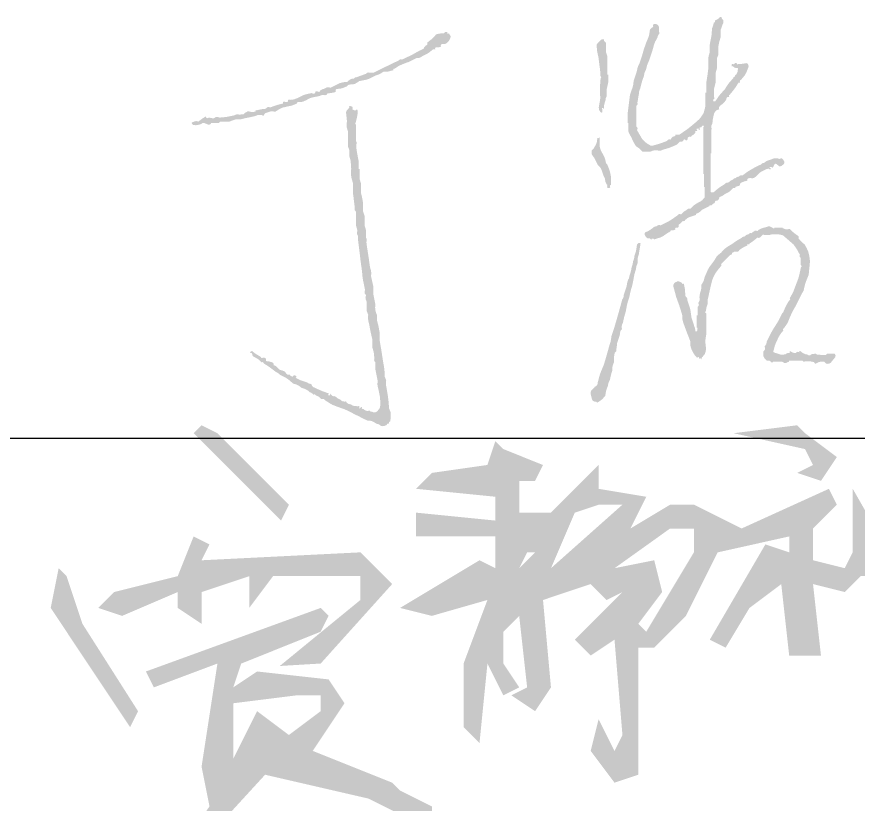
# Model space of a CAD drawing. Extents: x 4579863 to 4663963, y -547270 to -273670.
# Drawn here: x 4584153 to 4585425, y -299929 to -298739 of the extents above; entities that cross this region are included whole.
import ezdxf

# ---------------------------------------------------------------- set-up
doc = ezdxf.new("R2010")
doc.units = 0
doc.header["$LTSCALE"] = 1000
doc.header["$MEASUREMENT"] = 0
doc.layers.get('0').update_dxf_attribs({"linetype": 'CONTINUOUS'})

msp = doc.modelspace()

# ---------------------------------------------------------------- hatches: boundary and pattern name
h = msp.add_hatch(color=256)
h.dxf.hatch_style = 1
h.paths.add_polyline_path([(4584635.4, -298852.4), (4584635, -298850.6), (4584635.3, -298849.4), (4584636.5, -298848), (4584642.7, -298847.3), (4584645.9, -298846.5), (4584651.7, -298844.2), (4584654.2, -298842), (4584656, -298841.2), (4584659.3, -298841), (4584662.8, -298840.6), (4584664.6, -298840), (4584667.5, -298838.2), (4584668.8, -298837.6), (4584669.4, -298837.2), (4584670.2, -298836.1), (4584681.1, -298834), (4584686.5, -298832.2), (4584696.4, -298827.3), (4584701, -298825.7), (4584703.2, -298824.6), (4584707.3, -298821.9), (4584710.7, -298821.7), (4584712.5, -298821.6), (4584716, -298821.4), (4584718.5, -298820.4), (4584719.8, -298820.1), (4584722.5, -298819.7), (4584722.3, -298818.3), (4584723.3, -298817.1), (4584724.7, -298817), (4584729.6, -298813.7), (4584732.3, -298812.3), (4584737.8, -298809.9), (4584740.8, -298808.7), (4584742.3, -298808.2), (4584745.4, -298807.2), (4584750.2, -298804.8), (4584752.6, -298803.6), (4584757.4, -298801.2), (4584761, -298801), (4584763, -298800.4), (4584766.1, -298798.5), (4584773, -298795), (4584776.3, -298792.9), (4584782.4, -298788.1), (4584783.7, -298788.1), (4584784.4, -298788.1), (4584785.7, -298788.1), (4584785.5, -298786.8), (4584785.8, -298785.9), (4584786.8, -298784.9), (4584789.9, -298785), (4584791.5, -298784.8), (4584794.4, -298783.8), (4584794, -298781.8), (4584795.7, -298779.9), (4584797.7, -298780), (4584800.7, -298779.8), (4584802.4, -298779.1), (4584804.7, -298777.2), (4584806.6, -298774.9), (4584807.4, -298773.5), (4584808.6, -298770.7), (4584809, -298768.8), (4584808.7, -298767.4), (4584807.5, -298765.8), (4584806.8, -298764.5), (4584805.6, -298764), (4584804.2, -298764.2), (4584804.2, -298763.3), (4584804.2, -298762.9), (4584804.2, -298762), (4584801.9, -298761.7), (4584800.5, -298762.1), (4584798.8, -298763.6), (4584794.1, -298764), (4584791.8, -298764.3), (4584787.3, -298765.3), (4584782.2, -298770.7), (4584779.5, -298773.2), (4584773.7, -298777.8), (4584773.9, -298780), (4584773, -298781.7), (4584771, -298782.7), (4584769.6, -298784.2), (4584769, -298785.1), (4584768.3, -298787), (4584761.1, -298790.4), (4584757.6, -298792.3), (4584750.8, -298796.3), (4584744.7, -298799.1), (4584741.7, -298800.5), (4584735.6, -298803.4), (4584733.3, -298803.1), (4584731.8, -298803.5), (4584730.1, -298805), (4584715.3, -298812.1), (4584707.9, -298815.7), (4584693.1, -298823), (4584690.9, -298823), (4584689.8, -298823.1), (4584687.7, -298823.5), (4584684.8, -298822.9), (4584682.9, -298823.4), (4584680.6, -298825.2), (4584675.1, -298827.1), (4584672.4, -298828.1), (4584667, -298830.1), (4584665, -298830.4), (4584664, -298830.9), (4584662.6, -298832.2), (4584659.9, -298832.4), (4584658.4, -298832.9), (4584656.1, -298834.4), (4584654.6, -298835.2), (4584653.9, -298835.8), (4584652.8, -298837.1), (4584648, -298837.6), (4584645.5, -298838), (4584640.8, -298839.3), (4584635.6, -298841.9), (4584633, -298843.2), (4584627.8, -298845.9), (4584623.8, -298845.3), (4584621.5, -298845.7), (4584618, -298847.5), (4584614.5, -298848.6), (4584612.7, -298849.7), (4584610.3, -298852.4), (4584607.8, -298851.6), (4584606.4, -298851.4), (4584603.8, -298851.9), (4584604.5, -298852), (4584604.8, -298852.9), (4584604.3, -298853.5), (4584603.1, -298855), (4584601, -298855.2), (4584599.4, -298854), (4584590.4, -298855.9), (4584585.9, -298857.4), (4584577.7, -298861.7), (4584573, -298863.3), (4584570.6, -298863.9), (4584565.7, -298864.4), (4584565.6, -298863.9), (4584565, -298863.6), (4584564.6, -298863.8), (4584563.5, -298864.3), (4584563.1, -298865.5), (4584563.5, -298866.6), (4584561.6, -298867.7), (4584560.1, -298867.8), (4584558.1, -298867.1), (4584557.2, -298866.8), (4584556.5, -298867), (4584555.9, -298867.6), (4584555.9, -298868.5), (4584555.9, -298869), (4584555.9, -298869.8), (4584547.9, -298871.8), (4584544, -298873), (4584536.3, -298875.8), (4584534.2, -298875.1), (4584532.7, -298875.2), (4584530.8, -298876.4), (4584529.1, -298877.9), (4584527.6, -298878.3), (4584525.4, -298878), (4584521.5, -298878.9), (4584519.5, -298879.3), (4584515.6, -298880.2), (4584515.3, -298879.7), (4584515, -298879.6), (4584514.5, -298879.6), (4584514.5, -298880.5), (4584514.5, -298880.9), (4584514.5, -298881.8), (4584511.1, -298882.6), (4584509.2, -298882.8), (4584505.8, -298882.3), (4584503.7, -298881.6), (4584502.2, -298881.8), (4584500.3, -298882.9), (4584498.4, -298883.8), (4584497.4, -298884.5), (4584496, -298886.2), (4584493.8, -298886.2), (4584492.7, -298886.3), (4584490.5, -298886.7), (4584487.1, -298886.2), (4584485.1, -298886.4), (4584481.8, -298887.8), (4584473.2, -298889.6), (4584468.8, -298890.3), (4584460, -298891.1), (4584456.7, -298890), (4584454.3, -298890.3), (4584451.3, -298892.1), (4584448.2, -298892), (4584446.7, -298891.7), (4584443.7, -298891.1), (4584442.1, -298891.8), (4584441.1, -298892), (4584439.3, -298891.6), (4584439.7, -298890.8), (4584439.5, -298890), (4584438.8, -298889.4), (4584434.3, -298892.3), (4584432.1, -298893.8), (4584427.9, -298897.1), (4584424.4, -298896.4), (4584422.4, -298896.7), (4584419.2, -298898.1), (4584418.2, -298898.3), (4584417.7, -298899.4), (4584418.1, -298900.3), (4584419, -298901.2), (4584419.4, -298901.6), (4584420.3, -298902.5), (4584424.4, -298902.6), (4584426.6, -298902.3), (4584430.6, -298901.4), (4584434.1, -298899.5), (4584436.8, -298899.3), (4584440.4, -298900.9), (4584442.9, -298901.8), (4584444.7, -298901.6), (4584447, -298900.3), (4584447, -298899.9), (4584447, -298899.7), (4584447, -298899.2), (4584451.8, -298899.2), (4584454.2, -298899.2), (4584458.9, -298899.2), (4584459.8, -298898.4), (4584460.2, -298897.9), (4584461.1, -298897.1), (4584466.6, -298897.1), (4584469.3, -298897.1), (4584474.7, -298897.1), (4584478.7, -298895.7), (4584480.6, -298895.1), (4584484.5, -298893.8), (4584490, -298893.9), (4584492.8, -298893.5), (4584498.2, -298892.1), (4584504.3, -298890.9), (4584507.3, -298890.2), (4584513.4, -298888.9), (4584517.5, -298887.3), (4584519.9, -298887), (4584524.3, -298887.2), (4584524.6, -298888.1), (4584525.8, -298888.4), (4584526.5, -298887.8), (4584527.3, -298886.5), (4584527.8, -298885.8), (4584528.6, -298884.5), (4584531.9, -298883.4), (4584533.5, -298882.9), (4584536.8, -298881.8), (4584539.7, -298881.7), (4584541.1, -298881.8), (4584543.9, -298882.3), (4584550.9, -298877.9), (4584554.9, -298876.1), (4584563, -298874.2), (4584568.1, -298873.2), (4584570.7, -298872.4), (4584575.5, -298870.4), (4584576.6, -298869.3), (4584577.1, -298868.7), (4584578.2, -298867.6), (4584583.3, -298867.5), (4584586, -298866.9), (4584590.7, -298864.9), (4584594.4, -298862.7), (4584596.4, -298861.8), (4584600.5, -298860.6), (4584604.9, -298859.7), (4584607.1, -298859.3), (4584611.4, -298858.4), (4584614.2, -298857.1), (4584616, -298856.9), (4584619, -298857.3), (4584620.9, -298857), (4584622, -298856.2), (4584622.9, -298854.6), (4584627.9, -298854), (4584630.4, -298853.6)])
h.paths.add_polyline_path([(4584668.6, -298949.6), (4584667.5, -298943.9), (4584666.6, -298937.4), (4584666.5, -298934.1), (4584667, -298927.5), (4584666.5, -298927.5), (4584665.9, -298927.5), (4584665.9, -298917.1), (4584665.9, -298911.9), (4584665.9, -298901.4), (4584665, -298901.1), (4584664.7, -298899.9), (4584665.3, -298899.2), (4584666.9, -298893.2), (4584667.6, -298890.1), (4584668.6, -298884), (4584668.6, -298881.8), (4584668.4, -298880.6), (4584667.5, -298878.5), (4584665.7, -298880.1), (4584663.6, -298880.3), (4584661.5, -298879.1), (4584660.9, -298878.9), (4584660.5, -298878), (4584661, -298877.4), (4584661, -298875.9), (4584660.3, -298874.8), (4584658.8, -298874.2), (4584657.3, -298873.7), (4584656.3, -298873.9), (4584655, -298874.7), (4584655.7, -298874.9), (4584656, -298875.8), (4584655.5, -298876.4), (4584654.1, -298878.2), (4584653.3, -298879.1), (4584651.7, -298880.7), (4584651.1, -298882.8), (4584651, -298884), (4584651.2, -298886.2), (4584652.1, -298893.5), (4584652.2, -298897.3), (4584651.7, -298904.7), (4584652.6, -298907.7), (4584653, -298909.2), (4584653.9, -298912.3), (4584653.9, -298921.4), (4584653.9, -298926), (4584653.9, -298935.2), (4584654.8, -298937.3), (4584655.2, -298938.4), (4584656.1, -298940.6), (4584655.7, -298946.7), (4584656.1, -298950), (4584657.7, -298955.9), (4584658.6, -298964.5), (4584658.7, -298968.9), (4584658.3, -298977.6), (4584659.3, -298982.9), (4584660, -298985.5), (4584661.5, -298990.7), (4584661.5, -298996.8), (4584661.5, -298999.9), (4584661.5, -299006), (4584661.7, -299007.7), (4584661.8, -299008.6), (4584662.1, -299010.3), (4584662.9, -299017.3), (4584663.4, -299020.8), (4584664.2, -299027.7), (4584663.8, -299030), (4584664.3, -299031.5), (4584665.9, -299033.2), (4584665.9, -299041.5), (4584665.9, -299045.6), (4584665.9, -299053.9), (4584666.7, -299056.9), (4584667.2, -299058.5), (4584668.1, -299061.5), (4584667.4, -299065), (4584667.6, -299067.1), (4584669.1, -299070.2), (4584669.1, -299072.8), (4584669.1, -299074.1), (4584669.1, -299076.8), (4584669.4, -299078.5), (4584669.5, -299079.4), (4584669.7, -299081.1), (4584670.6, -299088.1), (4584671, -299091.6), (4584671.9, -299098.5), (4584672.3, -299102.5), (4584672.5, -299104.4), (4584673, -299108.3), (4584673.8, -299114.4), (4584674.3, -299117.5), (4584675.1, -299123.6), (4584675.9, -299132.4), (4584676.6, -299136.8), (4584678.4, -299145.4), (4584679.3, -299149.6), (4584679.4, -299151.9), (4584678.9, -299156.3), (4584679.8, -299157.6), (4584680.3, -299158.2), (4584681.1, -299159.5), (4584680.3, -299163.4), (4584680.6, -299165.7), (4584682.2, -299169.3), (4584682.2, -299175), (4584682.2, -299177.8), (4584682.2, -299183.5), (4584683.1, -299185.7), (4584683.5, -299186.8), (4584684.4, -299188.9), (4584684.2, -299195.1), (4584684.6, -299198.2), (4584686, -299204.2), (4584687.7, -299213.4), (4584688.7, -299218), (4584690.9, -299227.1), (4584690.9, -299231.9), (4584690.9, -299234.2), (4584690.9, -299239), (4584692.7, -299245.4), (4584693.2, -299248.8), (4584693.7, -299255.4), (4584693.3, -299257.6), (4584693.8, -299259.1), (4584695.3, -299260.8), (4584695.3, -299265.2), (4584695.3, -299267.4), (4584695.3, -299271.7), (4584696.6, -299278.3), (4584697.2, -299281.5), (4584698.6, -299288.1), (4584698.4, -299294.2), (4584698.7, -299297.3), (4584700.2, -299303.3), (4584701.9, -299311.7), (4584702.4, -299316), (4584702.9, -299324.5), (4584702.1, -299329), (4584701, -299331.4), (4584698, -299334.9), (4584695.2, -299336.6), (4584692.8, -299336.7), (4584689.8, -299335.4), (4584688.4, -299335.4), (4584687.5, -299334.9), (4584686.6, -299333.8), (4584683.3, -299334.4), (4584681.4, -299334.1), (4584678.4, -299332.7), (4584677.4, -299331.5), (4584676.1, -299331.1), (4584674.6, -299331.6), (4584675.1, -299330.4), (4584675, -299329.3), (4584674, -299328.3), (4584673, -299329.4), (4584672.4, -299330), (4584671.3, -299331.1), (4584671.1, -299329.5), (4584671, -299328.8), (4584670.7, -299326.6), (4584669.4, -299327.3), (4584667.9, -299327.4), (4584665.9, -299326.7), (4584662.7, -299326.7), (4584661, -299326.2), (4584658.3, -299324.5), (4584655.1, -299323.9), (4584653.5, -299323), (4584651.2, -299320.7), (4584651, -299320.1), (4584650.1, -299319.7), (4584649.5, -299320.2), (4584646.5, -299320), (4584644.8, -299319.4), (4584642.5, -299317.5), (4584639, -299315.7), (4584637.3, -299314.6), (4584634.3, -299312), (4584632, -299312.1), (4584630.7, -299311.7), (4584628.8, -299310.4), (4584628, -299309.5), (4584627.5, -299309.1), (4584626.7, -299308.2), (4584626.7, -299309.3), (4584626.7, -299309.8), (4584626.7, -299310.9), (4584625.8, -299310.9), (4584625.4, -299310.9), (4584624.5, -299310.9), (4584624.1, -299309.8), (4584624.5, -299308.7), (4584625.6, -299308.2), (4584615.8, -299304.7), (4584611, -299302.7), (4584601.6, -299298.4), (4584599.9, -299296.8), (4584599.2, -299295.7), (4584598.4, -299293.5), (4584595.8, -299293.3), (4584594.4, -299292.8), (4584592.4, -299291.3), (4584585, -299289), (4584581.3, -299287.6), (4584574.4, -299284.2), (4584575.5, -299283.7), (4584575.9, -299282.6), (4584575.5, -299281.5), (4584573.9, -299280.8), (4584572.8, -299280.6), (4584571.1, -299281), (4584570.9, -299281.9), (4584569.8, -299282.5), (4584568.9, -299282.1), (4584567.4, -299281.3), (4584566.7, -299280.7), (4584565.7, -299279.3), (4584563.7, -299279.8), (4584562.3, -299279.5), (4584560.8, -299278.2), (4584559.1, -299275.6), (4584557.7, -299274.5), (4584554.8, -299273.3), (4584551.4, -299272.4), (4584549.7, -299271.4), (4584547.2, -299269), (4584545.4, -299267), (4584544.2, -299266.2), (4584541.7, -299265.2), (4584541.5, -299263.1), (4584540.8, -299261.9), (4584539, -299260.8), (4584537, -299260.3), (4584536, -299260), (4584534.1, -299259.2), (4584532.4, -299259.5), (4584531.3, -299259.4), (4584529.7, -299258.6), (4584530.1, -299256.9), (4584529.8, -299255.7), (4584528.6, -299254.3), (4584527.4, -299254), (4584526.7, -299253.9), (4584525.4, -299253.7), (4584524.3, -299254.5), (4584522.5, -299254), (4584522.1, -299252.7), (4584517.2, -299249.8), (4584514.8, -299248.3), (4584510.1, -299245), (4584509, -299243.9), (4584507.1, -299244.2), (4584506.3, -299245.6), (4584505.9, -299245.8), (4584505.7, -299246.2), (4584505.8, -299246.7), (4584507.1, -299246.5), (4584508, -299246.8), (4584509, -299247.8), (4584509.5, -299250.4), (4584510.5, -299251.9), (4584512.9, -299253.2), (4584517.4, -299255.7), (4584519.5, -299257.2), (4584523.2, -299260.8), (4584524.6, -299260.6), (4584525.8, -299261.2), (4584526.5, -299262.5), (4584534.1, -299267.3), (4584537.8, -299270), (4584545, -299275.5), (4584547.8, -299276.9), (4584549.1, -299277.8), (4584551.5, -299279.9), (4584559.9, -299284.2), (4584563.9, -299286.9), (4584571.1, -299293), (4584575, -299294.1), (4584576.9, -299294.9), (4584580.4, -299296.8), (4584582.8, -299298.9), (4584584.4, -299299.7), (4584587.5, -299300.6), (4584591.2, -299302.3), (4584593, -299303.4), (4584596.2, -299306), (4584598.6, -299307.1), (4584599.8, -299307.9), (4584601.6, -299309.8), (4584603.1, -299309.3), (4584604.4, -299309.7), (4584605.4, -299310.9), (4584609.1, -299312.4), (4584610.8, -299313.6), (4584613.6, -299316.4), (4584615.9, -299316.1), (4584617.3, -299316.5), (4584619, -299318), (4584626.4, -299322.9), (4584630.4, -299325.1), (4584638.7, -299328.3), (4584648.5, -299331.8), (4584653.4, -299333.9), (4584662.6, -299338.7), (4584670.9, -299342.8), (4584675, -299344.9), (4584683.3, -299349), (4584686.4, -299348.9), (4584688, -299349.2), (4584690.9, -299350.1), (4584693.6, -299351.5), (4584694.9, -299352.3), (4584697.5, -299353.9), (4584699.9, -299354.3), (4584701.2, -299355), (4584702.9, -299356.7), (4584706.6, -299357.4), (4584708.8, -299357.1), (4584712.2, -299355.6), (4584713, -299354), (4584714.2, -299353.3), (4584716, -299353.4), (4584715.7, -299352), (4584716.3, -299350.8), (4584717.6, -299350.1), (4584718.5, -299344.5), (4584718.6, -299341.6), (4584718.2, -299336), (4584717.3, -299333.8), (4584716.9, -299332.7), (4584716, -299330.5), (4584715, -299318.3), (4584714.2, -299312.1), (4584712.2, -299300), (4584711.3, -299295.3), (4584711.2, -299292.8), (4584711.6, -299288.1), (4584710.8, -299285.9), (4584710.3, -299284.8), (4584709.4, -299282.6), (4584709, -299273), (4584708.4, -299268.1), (4584706.7, -299258.6), (4584704.9, -299246.4), (4584703.9, -299240.3), (4584701.8, -299228.1), (4584701.8, -299223.4), (4584701.8, -299221), (4584701.8, -299216.2), (4584700.3, -299208.3), (4584699.5, -299204.3), (4584697.5, -299196.6), (4584697.8, -299191.7), (4584697.5, -299189.1), (4584695.8, -299184.6), (4584695, -299180.3), (4584694.9, -299178), (4584695.3, -299173.7), (4584694, -299167.2), (4584693.4, -299163.9), (4584692, -299157.4), (4584692, -299152.6), (4584692, -299150.2), (4584692, -299145.4), (4584690.7, -299139.7), (4584690.1, -299136.9), (4584688.8, -299131.2), (4584689, -299125.5), (4584688.7, -299122.5), (4584687.1, -299117.1), (4584685.5, -299105.3), (4584684.6, -299099.4), (4584682.8, -299087.6), (4584681.9, -299082.1), (4584681.8, -299079.1), (4584682.2, -299073.5), (4584681.8, -299073.5), (4584681.1, -299073.5), (4584681.1, -299068.7), (4584681.1, -299066.3), (4584681.1, -299061.5), (4584680.3, -299058.5), (4584679.8, -299056.9), (4584678.9, -299053.9), (4584678.9, -299048.2), (4584678.9, -299045.4), (4584678.9, -299039.7), (4584678.1, -299037.1), (4584677.6, -299035.8), (4584676.8, -299033.2), (4584676.8, -299028.4), (4584676.8, -299026), (4584676.8, -299021.2), (4584675.7, -299014.6), (4584675.1, -299011.3), (4584673.5, -299004.9), (4584673.5, -298999.2), (4584673.5, -298996.4), (4584673.5, -298990.7), (4584672.6, -298987.7), (4584672.2, -298986.1), (4584671.3, -298983.1), (4584671.3, -298977.4), (4584671.3, -298974.6), (4584671.3, -298968.9), (4584670.9, -298968.9), (4584670.2, -298968.9), (4584670.2, -298964.6), (4584670.2, -298962.4), (4584670.2, -298958), (4584669.1, -298952.4)])
h.paths.add_polyline_path([(4585079.2, -299161.7), (4585080.6, -299154.7), (4585081.5, -299151.2), (4585083.6, -299144.3), (4585084.4, -299139.9), (4585084.9, -299137.7), (4585085.7, -299133.4), (4585086.7, -299128.1), (4585087.4, -299125.5), (4585089, -299120.3), (4585089.6, -299116.3), (4585090.2, -299114.3), (4585091.7, -299110.5), (4585091.5, -299105.3), (4585091.9, -299102.5), (4585093.4, -299097.5), (4585094.4, -299090.9), (4585095, -299087.6), (4585096.1, -299081.1), (4585094.8, -299080.8), (4585094.1, -299080.7), (4585092.8, -299080.6), (4585091.9, -299081.4), (4585091.5, -299081.9), (4585090.6, -299082.7), (4585089.7, -299089.6), (4585089, -299093), (4585086.8, -299099.6), (4585086.4, -299103.2), (4585086, -299105), (4585084.7, -299108.3), (4585084.1, -299111.9), (4585083.7, -299113.7), (4585082.5, -299117.1), (4585081.6, -299122.4), (4585080.9, -299125), (4585079.2, -299130.1), (4585078.7, -299132.8), (4585078.3, -299134.2), (4585077, -299136.7), (4585075.9, -299140.5), (4585075.5, -299142.5), (4585074.8, -299146.5), (4585073.1, -299151.7), (4585072.2, -299154.3), (4585070.5, -299159.5), (4585070.2, -299162.3), (4585069.7, -299163.7), (4585068.3, -299166.1), (4585063.6, -299183.1), (4585061.2, -299191.6), (4585056.3, -299208.5), (4585054.6, -299213.8), (4585053.7, -299216.4), (4585052, -299221.6), (4585051.3, -299226.7), (4585050.8, -299229.2), (4585049.3, -299234.1), (4585045.8, -299246.4), (4585044.1, -299252.5), (4585040.5, -299264.6), (4585036.1, -299275), (4585034.2, -299280.4), (4585031.3, -299291.3), (4585030.8, -299294.4), (4585029.6, -299296.2), (4585026.9, -299297.9), (4585024.5, -299300.5), (4585023.3, -299301.8), (4585020.9, -299304.4), (4585020.7, -299308.3), (4585020.9, -299310.4), (4585022, -299314.2), (4585022.6, -299317.1), (4585023.8, -299318.8), (4585026.4, -299320.2), (4585028.2, -299320.3), (4585029.3, -299320.7), (4585030.7, -299321.8), (4585036, -299318.4), (4585038.5, -299316.2), (4585042.7, -299311.5), (4585043.6, -299305.5), (4585044.4, -299302.4), (4585046.5, -299296.8), (4585047.3, -299292.7), (4585048, -299290.7), (4585049.8, -299287), (4585050.9, -299281.7), (4585051.5, -299279.1), (4585053.1, -299273.9), (4585053.3, -299268.6), (4585053.9, -299265.8), (4585055.8, -299260.8), (4585055.7, -299255.1), (4585055.9, -299252.3), (4585056.9, -299246.7), (4585057.8, -299245.8), (4585058.2, -299245.4), (4585059.1, -299244.5), (4585059.7, -299239.3), (4585060.1, -299236.6), (4585060.7, -299231.4), (4585062.4, -299226.2), (4585063.3, -299223.6), (4585065, -299218.3), (4585065.2, -299215.1), (4585065.8, -299213.3), (4585067.8, -299210.7), (4585067.5, -299206.8), (4585067.8, -299204.6), (4585069.4, -299200.9), (4585070.9, -299193.9), (4585071.8, -299190.4), (4585073.8, -299183.5), (4585075.4, -299174.7), (4585076.5, -299170.3)])
h.paths.add_polyline_path([(4585195.2, -299219.4), (4585195.2, -299206.4), (4585195.2, -299199.8), (4585195.2, -299186.8), (4585194, -299186.1), (4585193.8, -299184.5), (4585194.7, -299183.5), (4585195.4, -299179.1), (4585195.9, -299176.8), (4585197.4, -299172.6), (4585197.3, -299168.2), (4585197.5, -299166), (4585198.5, -299161.7), (4585200, -299154.7), (4585200.8, -299151.3), (4585202.3, -299144.3), (4585204.2, -299137.1), (4585205.5, -299133.5), (4585208.8, -299126.9), (4585212.3, -299121.9), (4585214.2, -299119.5), (4585218.1, -299114.9), (4585217.7, -299113.6), (4585217.9, -299112.7), (4585218.6, -299111.6), (4585223.6, -299106.6), (4585226.1, -299104.1), (4585231.1, -299099.1), (4585232.5, -299098.4), (4585233.1, -299098.1), (4585234.4, -299097.5), (4585234.2, -299096.1), (4585235.2, -299094.9), (4585236.6, -299094.7), (4585237.6, -299093.8), (4585238.5, -299093.5), (4585239.9, -299093.6), (4585242.5, -299093.7), (4585244.2, -299092.9), (4585245.8, -299090.9), (4585250.2, -299087.9), (4585252.5, -299086.6), (4585257.3, -299084.4), (4585257.3, -299083.5), (4585257.3, -299083.1), (4585257.3, -299082.2), (4585258.8, -299082.7), (4585260.1, -299082.4), (4585261.1, -299081.1), (4585265.9, -299077.9), (4585268.2, -299076.1), (4585272.5, -299072.4), (4585274.5, -299072.9), (4585275.9, -299072.6), (4585277.4, -299071.3), (4585278.7, -299070), (4585279.4, -299069.4), (4585280.7, -299068), (4585284.4, -299068.6), (4585286.2, -299068.7), (4585290, -299068.6), (4585294.2, -299067.6), (4585296.5, -299067.4), (4585300.8, -299067.5), (4585305, -299067.7), (4585307.2, -299068), (4585311.2, -299069.1), (4585317.6, -299074.5), (4585320.7, -299077.3), (4585327, -299082.7), (4585331.4, -299088.8), (4585333.3, -299092), (4585336.8, -299098.5), (4585336.1, -299100.2), (4585336.5, -299101.8), (4585337.9, -299102.9), (4585337.9, -299107.3), (4585337.9, -299109.4), (4585337.9, -299113.8), (4585339, -299114.4), (4585339.3, -299116.1), (4585338.4, -299117.1), (4585335.8, -299129), (4585334.1, -299135), (4585329.7, -299146.5), (4585327, -299153.7), (4585325.3, -299157.2), (4585321.5, -299163.9), (4585322.1, -299165.4), (4585321.7, -299166.7), (4585320.4, -299167.7), (4585316.7, -299173.8), (4585315.1, -299177), (4585312.3, -299183.5), (4585311.7, -299185), (4585311.2, -299185.7), (4585310.1, -299186.8), (4585307.9, -299191.1), (4585306.8, -299193.3), (4585304.7, -299197.7), (4585296.9, -299210), (4585293.3, -299216.3), (4585286.7, -299229.2), (4585286.2, -299232.5), (4585285.5, -299234.2), (4585283.4, -299236.9), (4585284.2, -299239.6), (4585283.9, -299241.5), (4585282.3, -299243.9), (4585281.7, -299244.1), (4585281.4, -299245), (4585281.8, -299245.6), (4585281.3, -299249), (4585281.5, -299251), (4585282.9, -299254.3), (4585284.6, -299256), (4585285.5, -299256.9), (4585287.2, -299258.6), (4585289.7, -299258.2), (4585291.3, -299258.7), (4585293.2, -299260.3), (4585294.2, -299261.2), (4585295.9, -299260.9), (4585296.5, -299259.7), (4585301.7, -299259.7), (4585304.3, -299259.7), (4585309.6, -299259.7), (4585313, -299261.7), (4585315.7, -299261.8), (4585319.4, -299260.3), (4585320, -299259.9), (4585320.3, -299259.4), (4585320.4, -299258.6), (4585328.7, -299258.6), (4585332.9, -299258.6), (4585341.1, -299258.6), (4585341.8, -299259.8), (4585343.4, -299260.1), (4585344.4, -299259.2), (4585350.1, -299259.2), (4585353, -299259.5), (4585358.6, -299260.8), (4585358.8, -299262), (4585359.5, -299262.8), (4585360.7, -299263), (4585365.3, -299260.6), (4585368.1, -299259.9), (4585373.3, -299259.7), (4585374.6, -299261), (4585375.2, -299261.7), (4585376.5, -299263), (4585379.2, -299263.2), (4585380.6, -299263), (4585383.1, -299261.9), (4585385.9, -299258.4), (4585387.3, -299256.7), (4585390.2, -299253.2), (4585390.7, -299251), (4585390.4, -299249.6), (4585389.1, -299247.8), (4585384.7, -299247.8), (4585382.5, -299247.8), (4585378.2, -299247.8), (4585377.3, -299248.6), (4585376.9, -299249.1), (4585376, -299249.9), (4585370.8, -299249.7), (4585368.2, -299249.6), (4585362.9, -299249.4), (4585361.1, -299248.1), (4585359.6, -299247.8), (4585357.5, -299248.3), (4585355.9, -299248.4), (4585355.2, -299248.5), (4585353.7, -299248.8), (4585352.4, -299250.3), (4585350.3, -299250.6), (4585348.8, -299249.4), (4585345.1, -299248.6), (4585343.3, -299247.9), (4585340.1, -299246.1), (4585338.5, -299244.7), (4585337.6, -299244.2), (4585335.7, -299243.4), (4585335.7, -299244.3), (4585335.7, -299244.7), (4585335.7, -299245.6), (4585334.4, -299245.3), (4585333.7, -299245.2), (4585332.4, -299245), (4585331.8, -299245.7), (4585331.5, -299246), (4585330.8, -299246.7), (4585327.9, -299246.7), (4585326.3, -299246.4), (4585323.7, -299245), (4585323.1, -299244.3), (4585322.4, -299244.1), (4585321.5, -299244.5), (4585321.5, -299245.4), (4585321.5, -299245.8), (4585321.5, -299246.7), (4585318.8, -299246.7), (4585317.2, -299247.2), (4585315, -299248.8), (4585309.8, -299249.4), (4585306.9, -299249), (4585301.9, -299247.2), (4585299.6, -299246.7), (4585298.5, -299246.3), (4585296.5, -299245), (4585298.9, -299235.8), (4585300.6, -299231.3), (4585304.7, -299222.7), (4585307.2, -299218.6), (4585308.6, -299216.6), (4585311.7, -299212.9), (4585311.2, -299211.4), (4585311.6, -299210.1), (4585312.8, -299209.1), (4585317, -299203.2), (4585318.8, -299200), (4585321.5, -299193.3), (4585324.4, -299186.6), (4585326.1, -299183.3), (4585329.7, -299177), (4585331.9, -299172.6), (4585333, -299170.4), (4585335.2, -299166.1), (4585337.8, -299160.8), (4585339.2, -299158.1), (4585342.2, -299153), (4585344.6, -299143.2), (4585346.1, -299138.4), (4585349.9, -299129), (4585350.2, -299127.3), (4585350.3, -299126.4), (4585350.4, -299124.7), (4585351.1, -299118.1), (4585351.4, -299114.9), (4585352, -299108.3), (4585351.3, -299102.2), (4585350.8, -299099.1), (4585349.3, -299093.1), (4585347.4, -299089.2), (4585346.4, -299087.2), (4585344.4, -299083.3), (4585340.2, -299079.7), (4585338.2, -299077.7), (4585334.6, -299073.5), (4585335.1, -299071.7), (4585334.5, -299070.2), (4585333, -299069.1), (4585328.1, -299065.6), (4585325.8, -299063.6), (4585321.5, -299059.3), (4585317.4, -299060.1), (4585315, -299059.8), (4585310.5, -299058), (4585310.6, -299057.2), (4585305.9, -299057.2), (4585303.5, -299057.2), (4585298.7, -299057.2), (4585298, -299058.3), (4585296.4, -299058.6), (4585295.4, -299057.7), (4585292, -299055.7), (4585289.3, -299055.4), (4585285.6, -299056.6), (4585281.6, -299057.7), (4585279.6, -299058.3), (4585275.8, -299059.9), (4585274.4, -299060.8), (4585273.7, -299061.4), (4585272.5, -299062.6), (4585270.2, -299061.9), (4585268.5, -299062.2), (4585266.5, -299063.7), (4585265.3, -299064.3), (4585264.7, -299064.8), (4585263.8, -299065.9), (4585262.3, -299065.3), (4585261, -299065.7), (4585260, -299067), (4585257, -299068), (4585255.5, -299068.8), (4585252.9, -299070.8), (4585251, -299071.1), (4585250, -299071.6), (4585248.6, -299072.9), (4585242.3, -299076.6), (4585239.2, -299078.6), (4585233.3, -299082.7), (4585226.4, -299086.9), (4585223.1, -299089.5), (4585217.5, -299095.3), (4585212.6, -299099.3), (4585210.5, -299101.8), (4585207.2, -299107.3), (4585200.4, -299116.3), (4585197.5, -299121.4), (4585193, -299131.8), (4585191.6, -299137), (4585190.5, -299139.6), (4585187.6, -299144.3), (4585187.7, -299149.1), (4585187.4, -299151.6), (4585185.9, -299156.3), (4585185.1, -299160.5), (4585185, -299162.8), (4585185.4, -299167.2), (4585184.5, -299168.9), (4585184.1, -299169.8), (4585183.2, -299171.5), (4585184.1, -299173.6), (4585183.7, -299175.4), (4585182.1, -299177), (4585182.1, -299182.2), (4585182.1, -299184.8), (4585182.1, -299190), (4585181, -299190), (4585181, -299197.4), (4585181, -299201.1), (4585181, -299208.5), (4585181.9, -299208.9), (4585182.2, -299210.1), (4585181.6, -299210.7), (4585181.7, -299212), (4585181.6, -299212.8), (4585181, -299214), (4585180.2, -299214), (4585179.7, -299214), (4585178.9, -299214), (4585178.5, -299210.9), (4585178.2, -299209.3), (4585177.2, -299206.4), (4585175.5, -299201.1), (4585174.6, -299198.5), (4585172.9, -299193.3), (4585171.5, -299182.9), (4585170.3, -299177.6), (4585166.9, -299167.7), (4585166.5, -299164.6), (4585165.7, -299162.9), (4585163.6, -299160.6), (4585163.3, -299153.2), (4585162.9, -299149.4), (4585161.4, -299142.1), (4585160, -299142.4), (4585158.8, -299141.8), (4585158.2, -299140.5), (4585155.4, -299139.1), (4585153.7, -299138.7), (4585150.5, -299138.8), (4585150.5, -299139.3), (4585149.9, -299139.6), (4585149.5, -299139.4), (4585146.9, -299141.3), (4585145.8, -299143.3), (4585145.6, -299146.5), (4585147.4, -299153), (4585148.3, -299156.3), (4585150, -299162.8), (4585154.1, -299173.8), (4585155.9, -299179.4), (4585159.3, -299190.6), (4585159.2, -299195.2), (4585159.6, -299197.6), (4585160.9, -299202), (4585164.9, -299212.9), (4585167, -299218.4), (4585171.2, -299229.2), (4585171.1, -299234.1), (4585171.5, -299236.6), (4585172.9, -299241.2), (4585175.7, -299246.8), (4585177.5, -299249.5), (4585181.6, -299254.3), (4585182.1, -299253.2), (4585183.2, -299252.8), (4585184.3, -299253.2), (4585184.3, -299254.1), (4585184.3, -299254.5), (4585184.3, -299255.4), (4585186.1, -299255), (4585187.3, -299255.3), (4585188.7, -299256.5), (4585188.2, -299254.7), (4585188.8, -299253.2), (4585190.3, -299252.1), (4585191.1, -299250.6), (4585191.7, -299249.9), (4585193, -299248.8), (4585194.3, -299244.6), (4585194.7, -299242.4), (4585194.7, -299238), (4585193.9, -299230.6), (4585194, -299226.7)])
h.paths.add_polyline_path([(4585153.9, -299052.8), (4585155.4, -299051.7), (4585157.2, -299050), (4585158.1, -299049.1), (4585159.8, -299047.4), (4585161.4, -299047.7), (4585162.8, -299047.1), (4585163.6, -299045.7), (4585167.1, -299042.9), (4585169.2, -299041.7), (4585173.4, -299040.3), (4585176, -299039.4), (4585177.3, -299039), (4585180, -299038.1), (4585180, -299037.4), (4585180, -299036.5), (4585183.8, -299034.8), (4585185.7, -299033.5), (4585188.7, -299030.5), (4585193, -299028.3), (4585195.2, -299027.2), (4585199.6, -299025), (4585200.2, -299024.6), (4585200.5, -299024.2), (4585200.6, -299023.4), (4585202.1, -299023.9), (4585203.5, -299023.5), (4585204.5, -299022.3), (4585205.8, -299021.2), (4585206.6, -299020.7), (4585208.3, -299020.1), (4585208.1, -299018.8), (4585208.4, -299017.9), (4585209.4, -299016.9), (4585212, -299016.4), (4585213.5, -299015.4), (4585214.8, -299013), (4585214.8, -299012.4), (4585214.8, -299011.4), (4585218.5, -299010), (4585220.4, -299009), (4585223.5, -299006.5), (4585229.1, -299003.8), (4585231.8, -299001.8), (4585236, -298997.3), (4585237.7, -298997.6), (4585239, -298997), (4585239.9, -298995.6), (4585242.2, -298994.9), (4585243.4, -298994.6), (4585245.8, -298994), (4585246.4, -298991.3), (4585247.7, -298989.7), (4585250.2, -298988.5), (4585253, -298987.5), (4585254.4, -298987.1), (4585257.3, -298986.4), (4585257.1, -298985), (4585257.4, -298984.1), (4585258.4, -298983.1), (4585260, -298982.7), (4585261.6, -298982.5), (4585265.2, -298982.8), (4585267.3, -298982.3), (4585270.3, -298980.4), (4585275, -298975.4), (4585277.9, -298973.2), (4585284, -298970), (4585286.2, -298968.9), (4585287.5, -298968.6), (4585290, -298968.4), (4585290.9, -298969.3), (4585292.3, -298969.3), (4585293.2, -298968.4), (4585292.1, -298967.3), (4585291.6, -298966.8), (4585290.5, -298965.7), (4585292.7, -298965.6), (4585293.9, -298965.8), (4585295.9, -298966.8), (4585297.1, -298964.6), (4585297.6, -298963.5), (4585298.7, -298961.3), (4585300.2, -298960.8), (4585301.5, -298961.2), (4585302.5, -298962.4), (4585303.7, -298963), (4585304.4, -298963.5), (4585305.2, -298964.6), (4585307.5, -298964.6), (4585308.8, -298964.3), (4585310.6, -298962.9), (4585311.5, -298962.1), (4585312, -298961.6), (4585312.8, -298960.8), (4585313.4, -298958.6), (4585313.1, -298957.1), (4585311.7, -298955.3), (4585310.7, -298953.6), (4585309.4, -298952.8), (4585307.4, -298952.6), (4585307.1, -298953.4), (4585305.9, -298953.7), (4585305.2, -298953.1), (4585300, -298952.5), (4585297.1, -298952.9), (4585292.1, -298954.8), (4585288, -298956.1), (4585285.9, -298957.1), (4585282.3, -298959.7), (4585280.4, -298960), (4585279.4, -298960.5), (4585278, -298961.9), (4585273.6, -298964), (4585271.4, -298965.1), (4585267.1, -298967.3), (4585259.9, -298971.5), (4585256.4, -298973.8), (4585249.7, -298978.7), (4585247.4, -298978.4), (4585245.9, -298978.9), (4585244.2, -298980.4), (4585242.3, -298980.7), (4585241.3, -298981.2), (4585239.9, -298982.5), (4585237.9, -298982.9), (4585236.9, -298983.4), (4585235.5, -298984.7), (4585232.7, -298986.1), (4585231.4, -298987), (4585229, -298989.1), (4585226.3, -298989.4), (4585224.9, -298990), (4585223, -298991.8), (4585216.1, -298996.1), (4585212.8, -298998.5), (4585206.6, -299003.8), (4585205.1, -299004), (4585204.3, -299004.1), (4585202.8, -299004.3), (4585202.6, -299003.9), (4585202.2, -299003.7), (4585201.7, -299003.8), (4585201.7, -298980.3), (4585201.7, -298968.5), (4585201.7, -298945), (4585202.8, -298945), (4585202.8, -298930.6), (4585202.8, -298923.4), (4585202.8, -298909), (4585203.3, -298909), (4585203.6, -298908.4), (4585203.4, -298907.9), (4585202.8, -298904.9), (4585203.1, -298903.1), (4585204.5, -298900.3), (4585205.2, -298894), (4585205.8, -298890.8), (4585207.2, -298884.5), (4585209.4, -298881.3), (4585211.2, -298879.9), (4585214.8, -298878.5), (4585214.5, -298876.3), (4585214.9, -298874.8), (4585216.4, -298873.1), (4585220.6, -298869.9), (4585222.5, -298867.9), (4585225.7, -298863.8), (4585225.9, -298861.5), (4585227.7, -298859.9), (4585230.1, -298860), (4585229.5, -298858.5), (4585229.9, -298857.2), (4585231.1, -298856.2), (4585236.7, -298849.3), (4585239.3, -298845.7), (4585244.2, -298838.2), (4585245.1, -298838.2), (4585245.5, -298838.2), (4585246.4, -298838.2), (4585245.9, -298836.4), (4585246.5, -298834.9), (4585248, -298833.9), (4585253.5, -298827.2), (4585255.7, -298823.3), (4585258.9, -298815.4), (4585259.2, -298813.4), (4585259, -298812.3), (4585258.4, -298810.5), (4585257.7, -298809.8), (4585257.4, -298809.5), (4585256.7, -298808.8), (4585250.9, -298809.7), (4585247.9, -298810.1), (4585242, -298810.5), (4585241.4, -298809.2), (4585240.2, -298808.6), (4585238.8, -298808.8), (4585237.6, -298810.2), (4585236.1, -298810.6), (4585234.4, -298809.9), (4585233.6, -298811.5), (4585233.5, -298812.6), (4585233.7, -298813.7), (4585235, -298813.3), (4585235.5, -298813.7), (4585238.1, -298815.6), (4585239.9, -298816.2), (4585243.1, -298816.5), (4585242.9, -298820.5), (4585242.3, -298822.7), (4585240.4, -298826.3), (4585239.1, -298826.9), (4585238.5, -298828.1), (4585238.8, -298829.5), (4585237.4, -298829.4), (4585236.2, -298830.3), (4585236, -298831.7), (4585230.5, -298837.8), (4585227.9, -298841.1), (4585223.5, -298848), (4585217.2, -298855.1), (4585214.2, -298858.8), (4585208.8, -298866.6), (4585207.7, -298866.6), (4585207.2, -298866.6), (4585206.1, -298866.6), (4585205.6, -298864.7), (4585206.2, -298863.3), (4585207.7, -298862.2), (4585208, -298861.8), (4585207.7, -298861.2), (4585207.2, -298861.1), (4585207.2, -298855.4), (4585207.2, -298852.6), (4585207.2, -298847), (4585208.1, -298843.5), (4585208.5, -298841.7), (4585209.4, -298838.2), (4585209.4, -298832.6), (4585209.4, -298829.7), (4585209.4, -298824.1), (4585210.2, -298821), (4585210.7, -298819.5), (4585211.5, -298816.5), (4585211.5, -298810.4), (4585211.5, -298807.3), (4585211.5, -298801.2), (4585212.4, -298799), (4585212.8, -298797.9), (4585213.7, -298795.8), (4585213.7, -298790.5), (4585213.7, -298787.9), (4585213.7, -298782.7), (4585214.8, -298777.4), (4585215.5, -298774.8), (4585217, -298769.6), (4585217, -298765.3), (4585217, -298763.1), (4585217, -298758.7), (4585218.1, -298755.7), (4585218.6, -298754.2), (4585219.7, -298751.1), (4585221.1, -298748.3), (4585221.3, -298746.5), (4585220.8, -298743.5), (4585219.3, -298742), (4585218.7, -298741.1), (4585218.1, -298739.1), (4585216.6, -298738.9), (4585215.5, -298739.5), (4585214.8, -298740.8), (4585212.3, -298742.4), (4585210.9, -298743.2), (4585208.3, -298744.6), (4585208.5, -298746), (4585207.9, -298747.2), (4585206.6, -298747.8), (4585205.9, -298751.4), (4585205.3, -298753.2), (4585203.9, -298756.6), (4585203.5, -298764.9), (4585202.9, -298769.1), (4585201.2, -298777.2), (4585200.3, -298782.8), (4585200.2, -298785.8), (4585200.6, -298791.4), (4585199.8, -298794.9), (4585199.3, -298796.6), (4585198.5, -298800.1), (4585198.5, -298806.9), (4585198.5, -298810.2), (4585198.5, -298817), (4585198.2, -298818.5), (4585198.1, -298819.3), (4585197.9, -298820.8), (4585197.1, -298826.9), (4585196.6, -298830), (4585195.7, -298836.1), (4585195.5, -298837.6), (4585195.4, -298838.3), (4585195.2, -298839.9), (4585195.2, -298845.3), (4585195.2, -298848), (4585195.2, -298853.5), (4585194.1, -298853.5), (4585194.1, -298861.3), (4585194.1, -298865.2), (4585194.1, -298873.1), (4585193.1, -298877.5), (4585192.5, -298879.6), (4585191.4, -298884), (4585187, -298890.7), (4585184.3, -298893.9), (4585178.3, -298899.2), (4585169.3, -298906.6), (4585164.6, -298910.1), (4585154.9, -298916.7), (4585152.3, -298916.7), (4585151, -298916.7), (4585148.4, -298916.7), (4585148.4, -298917.5), (4585148.4, -298918), (4585148.4, -298918.8), (4585145, -298920), (4585143.3, -298921.3), (4585141.3, -298924.3), (4585138.9, -298924.1), (4585137.4, -298924.7), (4585135.8, -298926.5), (4585128.1, -298929.4), (4585124.2, -298930.7), (4585116.2, -298933), (4585114.4, -298933.7), (4585113.3, -298933.8), (4585111.3, -298933.5), (4585105.6, -298930.1), (4585102.9, -298928), (4585098.3, -298923.2), (4585095.2, -298918), (4585093.7, -298915.4), (4585090.6, -298910.1), (4585091.5, -298908.1), (4585091.1, -298906.2), (4585089.6, -298904.7), (4585089.6, -298892), (4585089.6, -298885.7), (4585089.6, -298873.1), (4585091.1, -298872), (4585091.6, -298870.5), (4585091.2, -298868.7), (4585092.1, -298863.5), (4585092.5, -298860.9), (4585093.4, -298855.7), (4585093.7, -298852.1), (4585094.2, -298850.3), (4585095.5, -298847), (4585097.4, -298839.5), (4585098.5, -298835.7), (4585101, -298828.4), (4585101.8, -298824.4), (4585102.4, -298822.3), (4585104.3, -298818.6), (4585105.5, -298813.3), (4585106.4, -298810.6), (4585108.6, -298805.6), (4585110.8, -298799), (4585111.9, -298795.8), (4585114.1, -298789.2), (4585116.3, -298781.1), (4585117.8, -298777.1), (4585121.7, -298769.6), (4585122.3, -298767.3), (4585122.9, -298766.1), (4585124.4, -298764.2), (4585123.9, -298760.3), (4585123.8, -298758.3), (4585123.9, -298754.4), (4585122.9, -298752.3), (4585122, -298751.2), (4585120, -298750), (4585117.9, -298749.5), (4585116.4, -298749.8), (4585114.6, -298751.1), (4585115.1, -298752.9), (4585114.5, -298754.4), (4585113, -298755.5), (4585111.9, -298756.6), (4585111.3, -298757.1), (4585110.2, -298758.2), (4585108.9, -298766.5), (4585107.6, -298770.6), (4585104.3, -298778.3), (4585102.5, -298783.6), (4585101.6, -298786.2), (4585099.9, -298791.4), (4585099.5, -298793.1), (4585099.2, -298794), (4585098.8, -298795.8), (4585097.1, -298801), (4585096.2, -298803.6), (4585094.5, -298808.8), (4585092.2, -298813.8), (4585091.3, -298816.5), (4585090.1, -298821.9), (4585088.4, -298827.1), (4585087.5, -298829.7), (4585085.7, -298835), (4585084.8, -298842.1), (4585083.9, -298845.7), (4585081.4, -298852.4), (4585080.1, -298856.7), (4585079.7, -298858.9), (4585079.2, -298863.3), (4585078.3, -298870.3), (4585077.9, -298873.7), (4585077, -298880.7), (4585076.8, -298882.5), (4585076.7, -298883.3), (4585076.5, -298885.1), (4585076.5, -298890.7), (4585076.5, -298893.6), (4585076.5, -298899.2), (4585076.9, -298899.2), (4585077.6, -298899.2), (4585077.6, -298904.5), (4585077.6, -298907.1), (4585077.6, -298912.3), (4585077.8, -298912.7), (4585077.9, -298913), (4585078.1, -298913.4), (4585081.2, -298919.5), (4585082.7, -298922.5), (4585085.7, -298928.6), (4585087.9, -298932.7), (4585089.6, -298934.7), (4585093.4, -298937.3), (4585095.8, -298939.5), (4585097, -298940.6), (4585099.4, -298942.8), (4585103.7, -298942.8), (4585105.9, -298942.8), (4585110.2, -298942.8), (4585114.8, -298941), (4585117.4, -298940.5), (4585122.2, -298940.6), (4585122.3, -298941.1), (4585122.9, -298941.4), (4585123.3, -298941.2), (4585126.2, -298941), (4585127.7, -298940.6), (4585130.4, -298939.5), (4585138.8, -298937), (4585143, -298935.4), (4585151.1, -298931.9), (4585152.8, -298930.2), (4585153.7, -298929.3), (4585155.4, -298927.5), (4585157.8, -298927.7), (4585159.3, -298927.1), (4585160.9, -298925.4), (4585161.4, -298924.4), (4585162.8, -298924.1), (4585163.6, -298924.8), (4585164.7, -298925.6), (4585166.1, -298925.4), (4585166.9, -298924.3), (4585167.1, -298922.2), (4585167.8, -298921), (4585169.6, -298919.9), (4585171.2, -298920.3), (4585172.6, -298919.7), (4585173.4, -298918.3), (4585175.9, -298917), (4585177, -298916), (4585178.9, -298913.9), (4585178.9, -298912.8), (4585178.9, -298912.3), (4585178.9, -298911.2), (4585180.1, -298911.6), (4585181.1, -298911.4), (4585182.1, -298910.7), (4585181.1, -298910.2), (4585180.6, -298909), (4585181, -298907.9), (4585182.3, -298907.9), (4585183, -298907.9), (4585184.3, -298907.9), (4585183.8, -298908.8), (4585184.4, -298910), (4585185.4, -298910.1), (4585185.4, -298908.4), (4585185.4, -298907.5), (4585185.4, -298905.8), (4585186.8, -298906), (4585188, -298905.4), (4585188.7, -298904.1), (4585189.6, -298903.2), (4585191, -298903.2), (4585191.9, -298904.1), (4585191.6, -298904.8), (4585190.8, -298904.7), (4585190.8, -298933.4), (4585190.8, -298947.8), (4585190.8, -298976.6), (4585191.3, -298976.6), (4585191.9, -298976.6), (4585191.9, -298984.4), (4585191.9, -298988.3), (4585191.9, -298996.2), (4585192.4, -298996.2), (4585193, -298996.2), (4585193, -299002.3), (4585193, -299005.3), (4585193, -299011.4), (4585189.4, -299015.7), (4585187.1, -299017.6), (4585182.1, -299020.1), (4585177.4, -299023.1), (4585175.2, -299024.9), (4585171.2, -299028.8), (4585169, -299028.5), (4585167.5, -299029), (4585165.8, -299030.5), (4585162, -299032.9), (4585160.2, -299034.3), (4585157.1, -299037.5), (4585155.2, -299036.8), (4585153.6, -299037.2), (4585152.2, -299038.6), (4585142.4, -299045.5), (4585137.2, -299048.6), (4585126.6, -299053.9), (4585123.9, -299053.4), (4585122.2, -299053.8), (4585120, -299055.5), (4585117.4, -299055.8), (4585116, -299056.5), (4585114.1, -299058.2), (4585109.7, -299061.3), (4585107.4, -299062.6), (4585102.6, -299064.8), (4585102.3, -299066.1), (4585102.2, -299066.7), (4585102.1, -299068), (4585103.4, -299070.5), (4585104.3, -299071.7), (4585106.4, -299073.5), (4585108.8, -299073.3), (4585110.3, -299073.9), (4585111.9, -299075.7), (4585113.1, -299074.1), (4585115.2, -299073.9), (4585116.8, -299075.1), (4585125.8, -299072.3), (4585130.2, -299070.1), (4585138, -299064.8), (4585139.9, -299064), (4585140.8, -299063.2), (4585141.8, -299061.5), (4585144.5, -299061.5), (4585145.9, -299061.3), (4585148.4, -299060.4), (4585148.2, -299059.1), (4585148.5, -299058.2), (4585149.5, -299057.2), (4585151.2, -299057.5), (4585152.4, -299057.2), (4585153.8, -299056.1), (4585153.4, -299054.3)])
h.paths.add_polyline_path([(4585046, -298962.9), (4585045.4, -298961.7), (4585044.9, -298961.1), (4585043.8, -298960.2), (4585042.6, -298954.3), (4585041.6, -298951.4), (4585038.9, -298946.1), (4585036.3, -298941.4), (4585035.3, -298938.8), (4585034, -298933.5), (4585034, -298928.5), (4585034, -298926), (4585034, -298921), (4585033, -298922), (4585032.1, -298922.3), (4585030.7, -298922.1), (4585030, -298927.8), (4585029.1, -298930.7), (4585026.4, -298935.7), (4585024.9, -298938.1), (4585024, -298939.2), (4585022, -298941.2), (4585021.9, -298945), (4585022.6, -298947.2), (4585024.7, -298950.4), (4585025.2, -298950.9), (4585025.8, -298951.5), (4585028, -298955.9), (4585029.1, -298958), (4585031.3, -298962.4), (4585034.6, -298965.8), (4585036, -298967.9), (4585037.8, -298972.2), (4585039.2, -298976.7), (4585040.1, -298978.9), (4585042.2, -298983.1), (4585042.6, -298986.9), (4585043.2, -298988.9), (4585044.9, -298992.3), (4585045.6, -298992.5), (4585045.9, -298993.4), (4585045.4, -298994), (4585045.6, -298995.3), (4585045.7, -298996), (4585046, -298997.3), (4585047.7, -298997.6), (4585049, -298997.3), (4585050.3, -298996.2), (4585049.6, -298995), (4585050.1, -298993.4), (4585051.4, -298992.9), (4585051.4, -298988.1), (4585051.4, -298985.7), (4585051.4, -298980.9), (4585049.9, -298973.6), (4585048.8, -298969.9)])
h.paths.add_polyline_path([(4585044.9, -298848), (4585045.8, -298844.1), (4585046.2, -298842.2), (4585047.1, -298838.2), (4585047.1, -298833.4), (4585047.1, -298831), (4585047.1, -298826.3), (4585046.6, -298826.3), (4585046, -298826.3), (4585046, -298815.4), (4585046, -298809.9), (4585046, -298799), (4585045.1, -298796.4), (4585044.7, -298795.1), (4585043.8, -298792.5), (4585043.8, -298786.8), (4585043.8, -298784), (4585043.8, -298778.3), (4585042.7, -298776.9), (4585042, -298776.2), (4585040.5, -298775.1), (4585040.5, -298774.2), (4585040.5, -298773.8), (4585040.5, -298772.9), (4585038.3, -298772.8), (4585037, -298773.2), (4585035.1, -298774.5), (4585032.9, -298776.9), (4585031.8, -298778.1), (4585029.7, -298780.5), (4585030, -298788.4), (4585030.6, -298792.4), (4585032.4, -298800.1), (4585033.2, -298807.1), (4585033.7, -298810.6), (4585034.6, -298817.5), (4585034.8, -298819.3), (4585034.9, -298820.2), (4585035.1, -298821.9), (4585035.1, -298824.5), (4585035.1, -298825.8), (4585035.1, -298828.4), (4585036.3, -298829.1), (4585036.5, -298830.7), (4585035.6, -298831.7), (4585034.7, -298843.9), (4585034.6, -298850), (4585035.1, -298862.2), (4585034.9, -298863.5), (4585034.8, -298864.2), (4585034.6, -298865.5), (4585033.9, -298869.4), (4585033.6, -298871.3), (4585032.9, -298875.3), (4585033, -298878.5), (4585033.7, -298880.3), (4585035.6, -298882.9), (4585036.1, -298883.3), (4585036.7, -298884), (4585037.3, -298883), (4585038.4, -298882.9), (4585038.3, -298880.7), (4585038.2, -298879.6), (4585037.7, -298876.9), (4585038.9, -298876.5), (4585039.5, -298876.9), (4585039.7, -298877.3), (4585040.1, -298877.5), (4585040.5, -298877.4), (4585041, -298872.1), (4585041.6, -298869.4), (4585043.3, -298864.4), (4585043.3, -298862.1), (4585043.7, -298860.9), (4585044.9, -298858.9), (4585044.9, -298854.6), (4585044.9, -298852.4)])
h = msp.add_hatch(color=0)
h.dxf.hatch_style = 1
h.paths.add_polyline_path([(4585344.6, -299368), (4585332.6, -299356), (4585236.6, -299368), (4585344.6, -299392), (4585356.6, -299416), (4585332.6, -299428), (4585368.6, -299440), (4585392.6, -299404)])
h.paths.add_polyline_path([(4585524.6, -299356), (4585512.6, -299344), (4585488.6, -299368), (4585536.6, -299416), (4585584.6, -299884), (4585620.6, -299728), (4585548.6, -299380)])
h = msp.add_hatch(color=0)
h.dxf.hatch_style = 1
h.paths.add_polyline_path([(4584456.6, -299368), (4584432.6, -299356), (4584420.6, -299368), (4584552.6, -299500), (4584564.6, -299476)])
h = msp.add_hatch(color=0)
h.dxf.hatch_style = 1
h.paths.add_polyline_path([(4584948.6, -299416), (4584888.6, -299392), (4584876.6, -299380), (4584864.6, -299416), (4584780.6, -299428), (4584756.6, -299452), (4584876.6, -299464), (4584876.6, -299500), (4584756.6, -299488), (4584756.6, -299524), (4584876.6, -299524), (4584876.6, -299572), (4584852.6, -299560), (4584732.6, -299632), (4584780.6, -299644), (4584864.6, -299620), (4584828.6, -299716), (4584828.6, -299812), (4584852.6, -299836), (4584864.6, -299716), (4584888.6, -299764), (4584912.6, -299752), (4584888.6, -299716), (4584888.6, -299668), (4584912.6, -299644), (4584924.6, -299752), (4584900.6, -299764), (4584936.6, -299788), (4584960.6, -299752), (4584948.6, -299620), (4585020.6, -299596), (4585044.6, -299620), (4585068.6, -299608), (4584996.6, -299680), (4585020.6, -299704), (4585056.6, -299680), (4585068.6, -299824), (4585056.6, -299848), (4585032.6, -299800), (4585020.6, -299848), (4585056.6, -299896), (4585092.6, -299884), (4585092.6, -299692), (4585116.6, -299692), (4585164.6, -299644), (4585212.6, -299548), (4585320.6, -299524), (4585320.6, -299548), (4585284.6, -299536), (4585200.6, -299680), (4585224.6, -299692), (4585260.6, -299632), (4585308.6, -299596), (4585320.6, -299704), (4585368.6, -299704), (4585356.6, -299596), (4585404.6, -299608), (4585428.6, -299584), (4585464.6, -299584), (4585464.6, -299536), (4585416.6, -299452), (4585416.6, -299548), (4585404.6, -299572), (4585356.6, -299560), (4585356.6, -299512), (4585392.6, -299476), (4585380.6, -299452), (4585248.6, -299512), (4585176.6, -299476), (4585140.6, -299476), (4585080.6, -299512), (4585104.6, -299464), (4585032.6, -299452), (4585032.6, -299416), (4584960.6, -299488), (4584912.6, -299488), (4584912.6, -299440), (4584936.6, -299440)])
h.paths.add_polyline_path([(4584924.6, -299548), (4584936.6, -299548), (4584912.6, -299572)], flags=16)
h.paths.add_polyline_path([(4584996.6, -299488), (4585032.6, -299476), (4585068.6, -299476), (4584960.6, -299572)], flags=16)
h.paths.add_polyline_path([(4585056.6, -299572), (4585140.6, -299512), (4585176.6, -299512), (4585176.6, -299548), (4585104.6, -299668), (4585092.6, -299656), (4585128.6, -299608), (4585116.6, -299560)], flags=16)
h = msp.add_hatch(color=0)
h.dxf.hatch_style = 1
h.paths.add_polyline_path([(4584252.6, -299656), (4584228.6, -299584), (4584216.6, -299572), (4584204.6, -299632), (4584324.6, -299812), (4584336.6, -299788)])
h.paths.add_polyline_path([(4584396.6, -299608), (4584396.6, -299632), (4584432.6, -299656), (4584432.6, -299608), (4584504.6, -299584), (4584504.6, -299632), (4584540.6, -299584), (4584672.6, -299584), (4584672.6, -299620), (4584550.8, -299719.7), (4584612.6, -299716), (4584720.6, -299596), (4584672.6, -299548), (4584432.6, -299560), (4584444.6, -299536), (4584420.6, -299524), (4584396.6, -299584), (4584300.6, -299608), (4584276.6, -299632), (4584312.6, -299644)])
h.paths.add_polyline_path([(4584612.6, -299668), (4584624.6, -299644), (4584612.6, -299632), (4584348.6, -299728), (4584360.6, -299752), (4584456.6, -299716), (4584432.6, -299872), (4584444.6, -299932), (4584384.6, -300016), (4584396.6, -300028), (4584528.6, -299884), (4584684.6, -299920), (4584780.6, -299968), (4584780.6, -299932), (4584732.6, -299908), (4584720.6, -299896), (4584600.6, -299848), (4584648.6, -299776), (4584624.6, -299740), (4584516.6, -299728), (4584480.6, -299752), (4584492.6, -299716)])
h.paths.add_polyline_path([(4584480.6, -299776), (4584576.6, -299764), (4584612.6, -299764), (4584612.6, -299788), (4584564.6, -299824), (4584516.6, -299788), (4584480.6, -299860)], flags=16)

# ---------------------------------------------------------------- linework, layer by layer
msp.add_line((4582362.8, -299375.6), (4587862.8, -299375.6))

doc.saveas('drawing.dxf')
